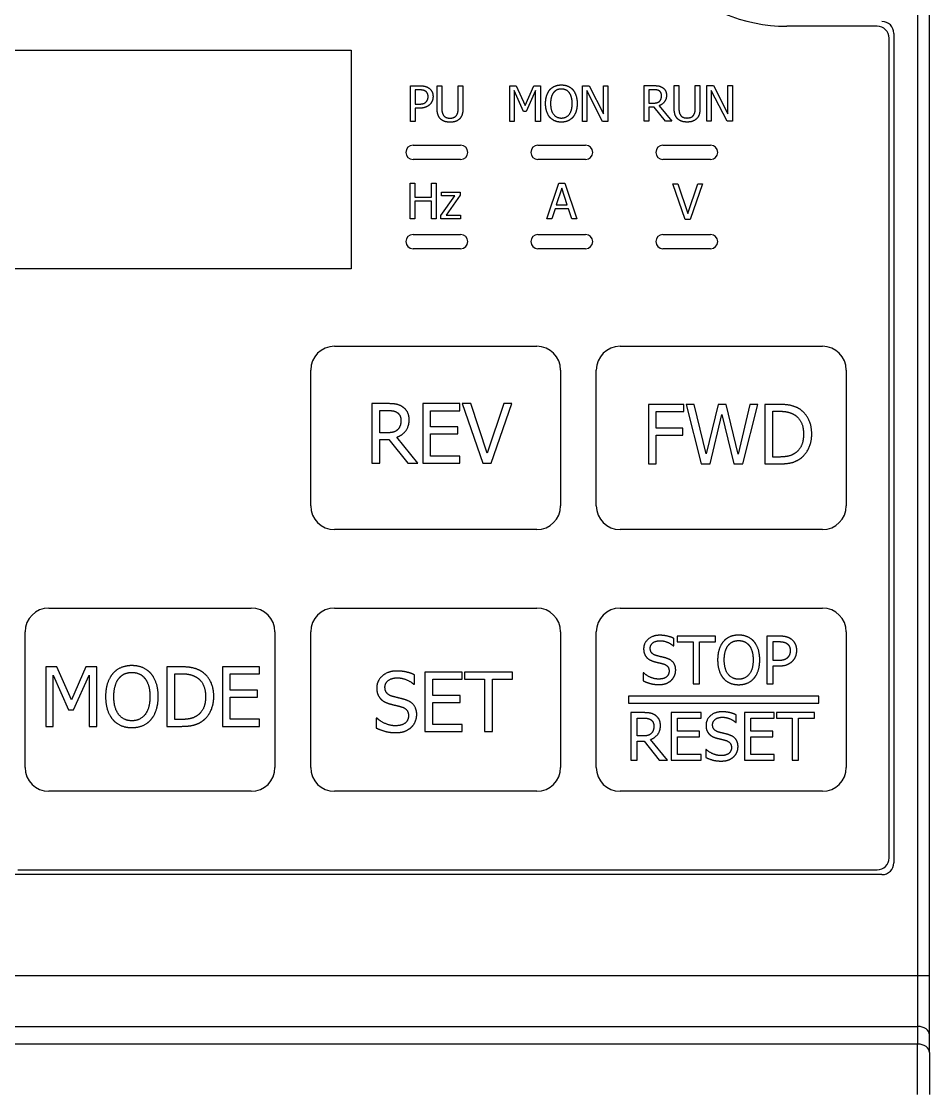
# Model space of a CAD drawing. Header units: millimetres. Extents: x -1721 to 4288, y -273 to 2028.
# Drawn here: x 552.7 to 583.22, y 406.22 to 442.29 of the extents above; entities that cross this region are included whole.
import ezdxf

# ---------------------------------------------------------------- set-up
doc = ezdxf.new("R2010")
doc.units = ezdxf.units.MM
doc.header["$LTSCALE"] = 5
doc.header["$MEASUREMENT"] = 0
doc.layers.add('圖框', color=7, linetype='CONTINUOUS')

msp = doc.modelspace()

# ---------------------------------------------------------------- linework, layer by layer
at = {"layer": '圖框'}
for p, q in [((582.823, 443.092), (582.823, 410.207)), ((583.223, 410.207), (583.223, 443.092)), ((581.463, 442.132), (578.423, 442.132)), ((581.863, 414.172), (581.863, 441.732)), ((582.023, 441.892), (582.023, 414.012)), ((533.383, 441.332), (563.783, 441.332)), ((563.783, 441.332), (563.783, 433.972)), ((565.776, 438.931), (565.776, 440.131)), ((565.776, 440.131), (566.078, 440.131)), ((566.672, 439.382), (566.672, 440.131)), ((566.672, 440.131), (566.831, 440.131)), ((566.831, 440.131), (566.831, 439.382)), ((567.381, 439.378), (567.381, 440.131)), ((567.381, 440.131), (567.54, 440.131)), ((567.54, 440.131), (567.54, 439.382)), ((569.114, 438.934), (569.114, 440.134)), ((569.114, 440.134), (569.332, 440.134)), ((569.332, 440.134), (569.632, 439.466)), ((569.632, 439.466), (569.921, 440.134)), ((569.921, 440.134), (570.143, 440.134)), ((570.143, 440.134), (570.143, 438.934)), ((571.554, 438.934), (571.554, 440.134)), ((571.554, 440.134), (571.781, 440.134)), ((571.781, 440.134), (572.264, 439.184)), ((572.264, 439.184), (572.264, 440.134)), ((572.264, 440.134), (572.413, 440.134)), ((572.413, 440.134), (572.413, 438.934)), ((573.63, 438.937), (573.63, 440.137)), ((573.63, 440.137), (573.94, 440.137)), ((574.64, 439.388), (574.64, 440.137)), ((574.64, 440.137), (574.799, 440.137)), ((574.799, 440.137), (574.799, 439.388)), ((575.349, 439.384), (575.349, 440.137)), ((575.349, 440.137), (575.508, 440.137)), ((575.508, 440.137), (575.508, 439.388)), ((575.737, 438.937), (575.737, 440.137)), ((575.737, 440.137), (575.963, 440.137)), ((575.963, 440.137), (576.447, 439.186)), ((576.447, 439.186), (576.447, 440.137)), ((576.447, 440.137), (576.595, 440.137)), ((576.595, 440.137), (576.595, 438.937)), ((566.068, 439.993), (565.936, 439.993)), ((565.936, 439.993), (565.936, 439.514)), ((569.573, 439.264), (569.263, 439.967)), ((569.263, 439.967), (569.263, 438.934)), ((569.984, 439.967), (569.671, 439.264)), ((569.984, 438.934), (569.984, 439.967)), ((572.234, 438.934), (571.703, 439.968)), ((571.703, 439.968), (571.703, 438.934)), ((573.948, 439.998), (573.79, 439.998)), ((573.79, 439.998), (573.79, 439.547)), ((576.417, 438.937), (575.886, 439.971)), ((575.886, 439.971), (575.886, 438.937)), ((565.936, 439.514), (566.045, 439.514)), ((573.79, 439.547), (573.93, 439.547)), ((573.973, 439.414), (573.79, 439.414)), ((573.79, 439.414), (573.79, 438.937)), ((574.352, 438.937), (573.973, 439.414)), ((574.132, 439.459), (574.559, 438.937)), ((566.071, 439.378), (565.936, 439.378)), ((565.936, 439.378), (565.936, 438.931)), ((569.671, 439.264), (569.573, 439.264)), ((565.936, 438.931), (565.776, 438.931)), ((569.263, 438.934), (569.114, 438.934)), ((570.143, 438.934), (569.984, 438.934)), ((571.703, 438.934), (571.554, 438.934)), ((572.413, 438.934), (572.234, 438.934)), ((573.79, 438.937), (573.63, 438.937)), ((574.559, 438.937), (574.352, 438.937)), ((575.886, 438.937), (575.737, 438.937)), ((576.595, 438.937), (576.417, 438.937)), ((565.863, 438.132), (567.463, 438.132)), ((570.063, 438.132), (571.663, 438.132)), ((574.263, 438.132), (575.863, 438.132)), ((567.463, 437.652), (565.863, 437.652)), ((571.663, 437.652), (570.063, 437.652)), ((575.863, 437.652), (574.263, 437.652)), ((565.767, 435.659), (565.767, 436.859)), ((565.767, 436.859), (565.926, 436.859)), ((565.926, 436.859), (565.926, 436.388)), ((566.479, 436.388), (566.479, 436.859)), ((566.479, 436.859), (566.638, 436.859)), ((566.638, 436.859), (566.638, 435.659)), ((566.819, 436.435), (566.819, 436.559)), ((566.819, 436.559), (567.452, 436.559)), ((567.452, 436.559), (567.452, 436.451)), ((570.364, 435.652), (570.769, 436.852)), ((570.863, 436.689), (570.678, 436.124)), ((570.769, 436.852), (570.965, 436.852)), ((571.049, 436.124), (570.863, 436.689)), ((570.965, 436.852), (571.37, 435.652)), ((575.008, 435.638), (574.595, 436.838)), ((574.595, 436.838), (574.766, 436.838)), ((574.766, 436.838), (575.098, 435.841)), ((575.098, 435.841), (575.431, 436.838)), ((575.593, 436.838), (575.18, 435.638)), ((575.431, 436.838), (575.593, 436.838)), ((565.926, 436.388), (566.479, 436.388)), ((566.479, 436.246), (565.926, 436.246)), ((565.926, 436.246), (565.926, 435.659)), ((566.479, 435.659), (566.479, 436.246)), ((566.8, 435.771), (567.27, 436.435)), ((567.27, 436.435), (566.819, 436.435)), ((567.452, 436.451), (566.98, 435.786)), ((566.98, 435.786), (567.461, 435.786)), ((567.461, 435.786), (567.461, 435.659)), ((570.635, 435.988), (570.526, 435.652)), ((571.093, 435.988), (570.635, 435.988)), ((570.678, 436.124), (571.049, 436.124)), ((571.202, 435.652), (571.093, 435.988)), ((565.926, 435.659), (565.767, 435.659)), ((566.638, 435.659), (566.479, 435.659)), ((566.8, 435.659), (566.8, 435.771)), ((567.461, 435.659), (566.8, 435.659)), ((570.526, 435.652), (570.364, 435.652)), ((571.37, 435.652), (571.202, 435.652)), ((575.18, 435.638), (575.008, 435.638)), ((565.863, 435.132), (567.463, 435.132)), ((570.063, 435.132), (571.663, 435.132)), ((574.263, 435.132), (575.863, 435.132)), ((567.463, 434.652), (565.863, 434.652)), ((571.663, 434.652), (570.063, 434.652)), ((575.863, 434.652), (574.263, 434.652)), ((563.783, 433.972), (533.383, 433.972)), ((563.223, 431.372), (570.023, 431.372)), ((572.823, 431.372), (579.623, 431.372)), ((562.423, 426.012), (562.423, 430.572)), ((570.823, 430.572), (570.823, 426.012)), ((572.023, 426.012), (572.023, 430.572)), ((580.423, 430.572), (580.423, 426.012)), ((564.482, 429.445), (564.482, 427.445)), ((564.997, 429.445), (564.482, 429.445)), ((567.44, 429.445), (566.188, 429.445)), ((566.188, 429.445), (566.188, 427.445)), ((567.44, 429.208), (567.44, 429.445)), ((567.517, 429.445), (568.206, 427.445)), ((567.803, 429.445), (567.517, 429.445)), ((568.357, 427.784), (567.803, 429.445)), ((568.911, 429.445), (568.357, 427.784)), ((568.493, 427.445), (569.182, 429.445)), ((569.182, 429.445), (568.911, 429.445)), ((573.773, 429.419), (573.773, 427.419)), ((574.969, 429.419), (573.773, 429.419)), ((574.969, 429.183), (574.969, 429.419)), ((575.04, 429.419), (575.551, 427.419)), ((575.314, 429.419), (575.04, 429.419)), ((575.716, 427.761), (575.314, 429.419)), ((576.115, 429.419), (575.716, 427.761)), ((576.385, 429.419), (576.115, 429.419)), ((576.787, 427.742), (576.385, 429.419)), ((577.188, 429.419), (576.787, 427.742)), ((576.946, 427.419), (577.449, 429.419)), ((577.449, 429.419), (577.188, 429.419)), ((577.687, 429.419), (577.687, 427.419)), ((578.142, 429.419), (577.687, 429.419)), ((564.747, 428.463), (564.747, 429.215)), ((564.747, 429.215), (565.012, 429.215)), ((566.454, 429.208), (567.44, 429.208)), ((566.454, 428.66), (566.454, 429.208)), ((574.039, 428.619), (574.039, 429.183)), ((574.039, 429.183), (574.969, 429.183)), ((575.846, 427.419), (576.241, 429.079)), ((576.241, 429.079), (576.648, 427.419)), ((577.953, 427.65), (577.953, 429.189)), ((577.953, 429.189), (578.155, 429.189)), ((567.373, 428.66), (566.454, 428.66)), ((567.373, 428.424), (567.373, 428.66)), ((574.93, 428.619), (574.039, 428.619)), ((574.93, 428.382), (574.93, 428.619)), ((564.981, 428.463), (564.747, 428.463)), ((564.747, 428.241), (565.052, 428.241)), ((564.747, 427.445), (564.747, 428.241)), ((565.052, 428.241), (565.684, 427.445)), ((566.03, 427.445), (565.318, 428.315)), ((566.454, 428.424), (567.373, 428.424)), ((566.454, 427.681), (566.454, 428.424)), ((574.039, 428.382), (574.93, 428.382)), ((574.039, 427.419), (574.039, 428.382)), ((567.44, 427.681), (566.454, 427.681)), ((567.44, 427.445), (567.44, 427.681)), ((578.155, 427.65), (577.953, 427.65)), ((564.482, 427.445), (564.747, 427.445)), ((565.684, 427.445), (566.03, 427.445)), ((566.188, 427.445), (567.44, 427.445)), ((568.206, 427.445), (568.493, 427.445)), ((573.773, 427.419), (574.039, 427.419)), ((575.551, 427.419), (575.846, 427.419)), ((576.648, 427.419), (576.946, 427.419)), ((577.687, 427.419), (578.147, 427.419)), ((570.023, 425.212), (563.223, 425.212)), ((579.623, 425.212), (572.823, 425.212)), ((553.623, 422.572), (560.423, 422.572)), ((563.223, 422.572), (570.023, 422.572)), ((572.823, 422.572), (579.623, 422.572)), ((552.823, 417.212), (552.823, 421.772)), ((561.223, 421.772), (561.223, 417.212)), ((562.423, 417.212), (562.423, 421.772)), ((570.823, 421.772), (570.823, 417.212)), ((572.023, 417.212), (572.023, 421.772)), ((580.423, 421.772), (580.423, 417.212)), ((574.628, 421.3), (574.628, 421.554)), ((574.744, 421.629), (574.744, 421.44)), ((576.03, 421.629), (574.744, 421.629)), ((574.744, 421.44), (575.28, 421.44)), ((575.28, 421.44), (575.28, 420.029)), ((575.493, 421.44), (576.03, 421.44)), ((575.493, 420.029), (575.493, 421.44)), ((576.03, 421.44), (576.03, 421.629)), ((577.749, 421.629), (577.749, 420.029)), ((578.151, 421.629), (577.749, 421.629)), ((577.962, 420.807), (577.962, 421.445)), ((577.962, 421.445), (578.138, 421.445)), ((574.613, 421.3), (574.628, 421.3)), ((578.107, 420.807), (577.962, 420.807)), ((577.962, 420.626), (578.142, 420.626)), ((577.962, 420.029), (577.962, 420.626)), ((553.524, 420.596), (553.524, 418.596)), ((553.887, 420.596), (553.524, 420.596)), ((553.772, 420.318), (554.289, 419.147)), ((553.772, 418.596), (553.772, 420.318)), ((554.386, 419.482), (553.887, 420.596)), ((554.869, 420.596), (554.386, 419.482)), ((554.451, 419.147), (554.973, 420.318)), ((555.239, 420.596), (554.869, 420.596)), ((554.973, 420.318), (554.973, 418.596)), ((555.239, 418.596), (555.239, 420.596)), ((557.59, 420.596), (557.59, 418.596)), ((558.046, 420.596), (557.59, 420.596)), ((557.856, 418.826), (557.856, 420.365)), ((557.856, 420.365), (558.059, 420.365)), ((560.707, 420.596), (559.456, 420.596)), ((559.456, 420.596), (559.456, 418.596)), ((559.722, 420.359), (560.707, 420.359)), ((559.722, 419.811), (559.722, 420.359)), ((560.707, 420.359), (560.707, 420.596)), ((565.91, 420.009), (565.91, 420.327)), ((567.51, 420.421), (566.259, 420.421)), ((566.259, 420.421), (566.259, 418.421)), ((567.51, 420.184), (567.51, 420.421)), ((567.597, 420.421), (567.597, 420.184)), ((569.205, 420.421), (567.597, 420.421)), ((569.205, 420.184), (569.205, 420.421)), ((573.603, 420.392), (573.603, 420.125)), ((573.618, 420.392), (573.603, 420.392)), ((565.891, 420.009), (565.91, 420.009)), ((566.524, 420.184), (567.51, 420.184)), ((566.524, 419.636), (566.524, 420.184)), ((567.597, 420.184), (568.268, 420.184)), ((568.268, 420.184), (568.268, 418.421)), ((568.534, 420.184), (569.205, 420.184)), ((568.534, 418.421), (568.534, 420.184)), ((575.28, 420.029), (575.493, 420.029)), ((577.749, 420.029), (577.962, 420.029)), ((560.641, 419.811), (559.722, 419.811)), ((559.722, 419.575), (560.641, 419.575)), ((559.722, 418.832), (559.722, 419.575)), ((560.641, 419.575), (560.641, 419.811)), ((567.443, 419.636), (566.524, 419.636)), ((567.443, 419.399), (567.443, 419.636)), ((573.105, 419.612), (573.105, 419.372)), ((579.505, 419.612), (573.105, 419.612)), ((579.505, 419.372), (579.505, 419.612)), ((566.524, 419.399), (567.443, 419.399)), ((566.524, 418.657), (566.524, 419.399)), ((573.105, 419.372), (579.505, 419.372)), ((554.289, 419.147), (554.451, 419.147)), ((558.059, 418.826), (557.856, 418.826)), ((560.707, 418.832), (559.722, 418.832)), ((560.707, 418.596), (560.707, 418.832)), ((564.628, 418.874), (564.628, 418.54)), ((564.647, 418.874), (564.628, 418.874)), ((573.178, 419.057), (573.178, 417.457)), ((573.59, 419.057), (573.178, 419.057)), ((573.391, 418.272), (573.391, 418.873)), ((573.391, 418.873), (573.602, 418.873)), ((575.544, 419.057), (574.543, 419.057)), ((574.543, 419.057), (574.543, 417.457)), ((574.756, 418.868), (575.544, 418.868)), ((574.756, 418.43), (574.756, 418.868)), ((575.544, 418.868), (575.544, 419.057)), ((576.724, 418.728), (576.724, 418.982)), ((578.004, 419.057), (577.003, 419.057)), ((577.003, 419.057), (577.003, 417.457)), ((577.216, 418.868), (578.004, 418.868)), ((577.216, 418.43), (577.216, 418.868)), ((578.004, 418.868), (578.004, 419.057)), ((578.074, 419.057), (578.074, 418.868)), ((579.36, 419.057), (578.074, 419.057)), ((578.074, 418.868), (578.611, 418.868)), ((578.611, 418.868), (578.611, 417.457)), ((578.823, 418.868), (579.36, 418.868)), ((578.823, 417.457), (578.823, 418.868)), ((579.36, 418.868), (579.36, 419.057)), ((553.524, 418.596), (553.772, 418.596)), ((554.973, 418.596), (555.239, 418.596)), ((557.59, 418.596), (558.051, 418.596)), ((559.456, 418.596), (560.707, 418.596)), ((567.51, 418.657), (566.524, 418.657)), ((567.51, 418.421), (567.51, 418.657)), ((576.709, 418.728), (576.724, 418.728)), ((566.259, 418.421), (567.51, 418.421)), ((568.268, 418.421), (568.534, 418.421)), ((573.577, 418.272), (573.391, 418.272)), ((574.416, 417.457), (573.847, 418.154)), ((575.491, 418.43), (574.756, 418.43)), ((574.756, 418.241), (575.491, 418.241)), ((574.756, 417.647), (574.756, 418.241)), ((575.491, 418.241), (575.491, 418.43)), ((577.951, 418.43), (577.216, 418.43)), ((577.216, 418.241), (577.951, 418.241)), ((577.216, 417.647), (577.216, 418.241)), ((577.951, 418.241), (577.951, 418.43)), ((573.391, 418.094), (573.634, 418.094)), ((573.391, 417.457), (573.391, 418.094)), ((573.634, 418.094), (574.14, 417.457)), ((575.699, 417.82), (575.699, 417.553)), ((575.714, 417.82), (575.699, 417.82)), ((573.178, 417.457), (573.391, 417.457)), ((574.14, 417.457), (574.416, 417.457)), ((574.543, 417.457), (575.544, 417.457)), ((575.544, 417.647), (574.756, 417.647)), ((575.544, 417.457), (575.544, 417.647)), ((577.003, 417.457), (578.004, 417.457)), ((578.004, 417.647), (577.216, 417.647)), ((578.004, 417.457), (578.004, 417.647)), ((578.611, 417.457), (578.823, 417.457)), ((560.423, 416.412), (553.623, 416.412)), ((570.023, 416.412), (563.223, 416.412)), ((579.623, 416.412), (572.823, 416.412)), ((552.583, 413.772), (581.463, 413.772)), ((581.623, 413.612), (552.423, 413.612)), ((582.823, 410.207), (529.223, 410.207)), ((582.823, 410.207), (582.823, 408.509)), ((583.223, 410.207), (582.823, 410.207)), ((583.223, 408.227), (583.223, 410.207)), ((529.223, 408.509), (582.823, 408.509)), ((582.823, 408.509), (582.823, 407.915)), ((583.223, 407.633), (583.223, 408.227)), ((582.823, 407.915), (529.223, 407.915)), ((582.823, 406.218), (582.823, 407.915)), ((583.223, 407.633), (583.223, 406.218))]:
    msp.add_line(p, q, dxfattribs=at)
for centre, radius, start, end in [((578.423, 447.492), 5.36, 180, 270), ((581.623, 441.892), 0.4, 0, 90), ((581.463, 441.732), 0.4, 0, 90), ((565.863, 437.892), 0.24, 90, 270), ((567.463, 437.892), 0.24, 270, 90), ((570.063, 437.892), 0.24, 90, 270), ((571.663, 437.892), 0.24, 270, 90), ((574.263, 437.892), 0.24, 90, 270), ((575.863, 437.892), 0.24, 270, 90), ((565.863, 434.892), 0.24, 90, 270), ((567.463, 434.892), 0.24, 270, 90), ((570.063, 434.892), 0.24, 90, 270), ((571.663, 434.892), 0.24, 270, 90), ((574.263, 434.892), 0.24, 90, 270), ((575.863, 434.892), 0.24, 270, 90), ((563.223, 430.572), 0.8, 90, 180), ((570.023, 430.572), 0.8, 0, 90), ((572.823, 430.572), 0.8, 90, 180), ((579.623, 430.572), 0.8, 0, 90), ((563.223, 426.012), 0.8, 180, 270), ((570.023, 426.012), 0.8, 270, 0), ((572.823, 426.012), 0.8, 180, 270), ((579.623, 426.012), 0.8, 270, 0), ((553.623, 421.772), 0.8, 90, 180), ((560.423, 421.772), 0.8, 0, 90), ((563.223, 421.772), 0.8, 90, 180), ((570.023, 421.772), 0.8, 0, 90), ((572.823, 421.772), 0.8, 90, 180), ((579.623, 421.772), 0.8, 0, 90), ((553.623, 417.212), 0.8, 180, 270), ((560.423, 417.212), 0.8, 270, 0), ((563.223, 417.212), 0.8, 180, 270), ((570.023, 417.212), 0.8, 270, 0), ((572.823, 417.212), 0.8, 180, 270), ((579.623, 417.212), 0.8, 270, 0), ((581.463, 414.172), 0.4, 270, 0), ((581.623, 414.012), 0.4, 270, 0)]:
    msp.add_arc(centre, radius, start, end, dxfattribs=at)
for centre in [(582.823, 408.227), (582.823, 407.633)]:
    msp.add_ellipse(centre, major_axis=(0.4, 0), ratio=0.707107, start_param=0, end_param=1.570796, dxfattribs=at)
for points in [[(566.078, 440.131), (566.185, 440.131), (566.335, 440.096), (566.392, 440.056)], [(570.462, 439.997), (570.532, 440.076), (570.728, 440.159), (570.848, 440.159)], [(570.848, 440.159), (570.971, 440.159), (571.167, 440.073), (571.235, 439.997)], [(573.94, 440.137), (574.043, 440.137), (574.182, 440.114), (574.245, 440.073)], [(566.282, 439.947), (566.244, 439.972), (566.143, 439.993), (566.068, 439.993)], [(566.369, 439.764), (566.369, 439.827), (566.326, 439.918), (566.282, 439.947)], [(566.3, 439.586), (566.336, 439.622), (566.369, 439.707), (566.369, 439.764)], [(566.392, 440.056), (566.459, 440.01), (566.535, 439.869), (566.535, 439.769)], [(566.535, 439.769), (566.535, 439.691), (566.479, 439.551), (566.43, 439.503)], [(570.318, 439.534), (570.318, 439.684), (570.393, 439.914), (570.462, 439.997)], [(570.583, 439.896), (570.535, 439.835), (570.485, 439.65), (570.485, 439.534)], [(570.849, 440.021), (570.763, 440.021), (570.632, 439.961), (570.583, 439.896)], [(571.115, 439.896), (571.067, 439.959), (570.933, 440.021), (570.849, 440.021)], [(571.213, 439.534), (571.213, 439.652), (571.161, 439.836), (571.115, 439.896)], [(571.235, 439.997), (571.303, 439.917), (571.379, 439.683), (571.379, 439.534)], [(574.139, 439.958), (574.105, 439.98), (574.015, 439.998), (573.948, 439.998)], [(574.381, 439.811), (574.381, 439.68), (574.247, 439.502), (574.132, 439.459)], [(574.215, 439.798), (574.215, 439.851), (574.178, 439.931), (574.139, 439.958)], [(574.147, 439.609), (574.182, 439.643), (574.215, 439.736), (574.215, 439.798)], [(574.245, 440.073), (574.308, 440.033), (574.381, 439.905), (574.381, 439.811)], [(566.045, 439.514), (566.142, 439.514), (566.262, 439.546), (566.3, 439.586)], [(566.43, 439.503), (566.368, 439.442), (566.199, 439.378), (566.071, 439.378)], [(570.461, 439.072), (570.392, 439.152), (570.318, 439.386), (570.318, 439.534)], [(570.485, 439.534), (570.485, 439.297), (570.683, 439.046), (570.849, 439.046)], [(570.849, 439.046), (571.016, 439.046), (571.213, 439.297), (571.213, 439.534)], [(571.379, 439.534), (571.379, 439.388), (571.305, 439.152), (571.235, 439.072)], [(573.93, 439.547), (573.999, 439.547), (574.109, 439.572), (574.147, 439.609)], [(574.755, 439.022), (574.691, 439.084), (574.64, 439.259), (574.64, 439.388)], [(574.799, 439.388), (574.799, 439.304), (574.821, 439.191), (574.851, 439.146)], [(575.297, 439.146), (575.327, 439.191), (575.349, 439.303), (575.349, 439.384)], [(575.508, 439.388), (575.508, 439.262), (575.458, 439.083), (575.393, 439.022)], [(566.787, 439.017), (566.723, 439.079), (566.672, 439.254), (566.672, 439.382)], [(566.831, 439.382), (566.831, 439.299), (566.853, 439.186), (566.883, 439.14)], [(566.883, 439.14), (566.915, 439.091), (567.026, 439.042), (567.106, 439.042)], [(567.106, 439.042), (567.181, 439.042), (567.297, 439.091), (567.329, 439.14)], [(567.329, 439.14), (567.359, 439.186), (567.381, 439.298), (567.381, 439.378)], [(567.54, 439.382), (567.54, 439.257), (567.49, 439.078), (567.426, 439.017)], [(570.848, 438.908), (570.727, 438.908), (570.532, 438.991), (570.461, 439.072)], [(571.235, 439.072), (571.161, 438.988), (570.966, 438.908), (570.848, 438.908)], [(575.074, 438.911), (574.968, 438.911), (574.81, 438.967), (574.755, 439.022)], [(574.851, 439.146), (574.883, 439.097), (574.994, 439.047), (575.074, 439.047)], [(575.074, 439.047), (575.148, 439.047), (575.265, 439.097), (575.297, 439.146)], [(575.393, 439.022), (575.336, 438.966), (575.184, 438.911), (575.074, 438.911)], [(567.106, 438.906), (567, 438.906), (566.842, 438.961), (566.787, 439.017)], [(567.426, 439.017), (567.368, 438.96), (567.217, 438.906), (567.106, 438.906)], [(565.506, 429.339), (565.401, 429.408), (565.169, 429.445), (564.997, 429.445)], [(565.733, 428.902), (565.733, 429.059), (565.611, 429.271), (565.506, 429.339)], [(578.859, 429.261), (578.745, 429.335), (578.424, 429.419), (578.142, 429.419)], [(565.012, 429.215), (565.122, 429.215), (565.273, 429.184), (565.329, 429.147)], [(565.329, 429.147), (565.394, 429.103), (565.456, 428.968), (565.456, 428.881)], [(578.155, 429.189), (578.335, 429.189), (578.577, 429.133), (578.684, 429.069)], [(578.684, 429.069), (578.834, 428.977), (578.987, 428.651), (578.987, 428.421)], [(579.264, 428.418), (579.264, 428.71), (579.052, 429.133), (578.859, 429.261)], [(565.342, 428.566), (565.279, 428.503), (565.096, 428.463), (564.981, 428.463)], [(565.318, 428.315), (565.509, 428.386), (565.733, 428.683), (565.733, 428.902)], [(565.456, 428.881), (565.456, 428.777), (565.401, 428.621), (565.342, 428.566)], [(578.987, 428.421), (578.987, 428.188), (578.847, 427.877), (578.708, 427.783)], [(578.855, 427.58), (579.042, 427.703), (579.264, 428.144), (579.264, 428.418)], [(578.147, 427.419), (578.39, 427.419), (578.703, 427.484), (578.855, 427.58)], [(578.708, 427.783), (578.599, 427.706), (578.332, 427.65), (578.155, 427.65)], [(574.152, 421.658), (573.918, 421.658), (573.614, 421.395), (573.614, 421.2)], [(573.836, 421.222), (573.836, 421.335), (574.019, 421.474), (574.167, 421.474)], [(574.628, 421.554), (574.526, 421.605), (574.287, 421.658), (574.152, 421.658)], [(574.167, 421.474), (574.298, 421.474), (574.536, 421.37), (574.613, 421.3)], [(576.293, 421.446), (576.201, 421.336), (576.101, 421.03), (576.101, 420.829)], [(576.808, 421.663), (576.647, 421.663), (576.386, 421.553), (576.293, 421.446)], [(576.454, 421.313), (576.52, 421.399), (576.694, 421.479), (576.809, 421.479)], [(577.324, 421.446), (577.233, 421.549), (576.971, 421.663), (576.808, 421.663)], [(576.809, 421.479), (576.921, 421.479), (577.1, 421.396), (577.163, 421.313)], [(577.516, 420.829), (577.516, 421.029), (577.415, 421.34), (577.324, 421.446)], [(578.138, 421.445), (578.238, 421.445), (578.373, 421.418), (578.423, 421.384)], [(578.57, 421.529), (578.493, 421.583), (578.294, 421.629), (578.151, 421.629)], [(578.423, 421.384), (578.482, 421.345), (578.539, 421.223), (578.539, 421.14)], [(578.761, 421.147), (578.761, 421.281), (578.659, 421.469), (578.57, 421.529)], [(573.614, 421.2), (573.614, 421.107), (573.669, 420.964), (573.718, 420.911)], [(574.045, 420.973), (573.944, 421), (573.836, 421.121), (573.836, 421.222)], [(576.323, 420.829), (576.323, 420.985), (576.39, 421.231), (576.454, 421.313)], [(577.163, 421.313), (577.225, 421.233), (577.294, 420.987), (577.294, 420.829)], [(578.539, 421.14), (578.539, 421.064), (578.496, 420.951), (578.448, 420.903)], [(578.62, 420.792), (578.687, 420.857), (578.761, 421.043), (578.761, 421.147)], [(556.414, 420.638), (556.213, 420.638), (555.887, 420.5), (555.77, 420.367)], [(557.059, 420.367), (556.945, 420.495), (556.618, 420.638), (556.414, 420.638)], [(573.718, 420.911), (573.769, 420.858), (573.9, 420.792), (573.983, 420.77)], [(573.983, 420.77), (574.075, 420.746), (574.198, 420.718), (574.272, 420.697)], [(574.373, 420.889), (574.308, 420.908), (574.112, 420.955), (574.045, 420.973)], [(574.272, 420.697), (574.374, 420.667), (574.469, 420.548), (574.469, 420.452)], [(574.691, 420.486), (574.691, 420.635), (574.538, 420.838), (574.373, 420.889)], [(576.101, 420.829), (576.101, 420.632), (576.2, 420.32), (576.292, 420.213)], [(576.809, 420.18), (576.587, 420.18), (576.323, 420.514), (576.323, 420.829)], [(577.294, 420.829), (577.294, 420.514), (577.031, 420.18), (576.809, 420.18)], [(577.324, 420.213), (577.417, 420.32), (577.516, 420.635), (577.516, 420.829)], [(578.448, 420.903), (578.396, 420.849), (578.237, 420.807), (578.107, 420.807)], [(578.142, 420.626), (578.313, 420.626), (578.538, 420.71), (578.62, 420.792)], [(555.77, 420.367), (555.655, 420.229), (555.53, 419.847), (555.53, 419.596)], [(555.971, 420.2), (556.054, 420.307), (556.271, 420.408), (556.415, 420.408)], [(556.415, 420.408), (556.555, 420.408), (556.778, 420.304), (556.858, 420.2)], [(557.299, 419.596), (557.299, 419.845), (557.172, 420.234), (557.059, 420.367)], [(558.762, 420.437), (558.649, 420.511), (558.328, 420.596), (558.046, 420.596)], [(558.059, 420.365), (558.239, 420.365), (558.48, 420.309), (558.587, 420.246)], [(559.167, 419.594), (559.167, 419.886), (558.955, 420.309), (558.762, 420.437)], [(565.315, 420.456), (565.022, 420.456), (564.643, 420.127), (564.643, 419.884)], [(565.91, 420.327), (565.782, 420.39), (565.484, 420.456), (565.315, 420.456)], [(574.112, 420.185), (573.989, 420.185), (573.723, 420.294), (573.618, 420.392)], [(574.469, 420.452), (574.469, 420.331), (574.289, 420.185), (574.112, 420.185)], [(574.545, 420.146), (574.614, 420.21), (574.691, 420.391), (574.691, 420.486)], [(555.807, 419.596), (555.807, 419.79), (555.892, 420.098), (555.971, 420.2)], [(556.858, 420.2), (556.936, 420.1), (557.021, 419.793), (557.021, 419.596)], [(558.587, 420.246), (558.738, 420.153), (558.89, 419.827), (558.89, 419.597)], [(564.92, 419.912), (564.92, 420.053), (565.148, 420.226), (565.333, 420.226)], [(565.181, 419.6), (565.054, 419.634), (564.92, 419.785), (564.92, 419.912)], [(565.333, 420.226), (565.497, 420.226), (565.795, 420.096), (565.891, 420.009)], [(573.603, 420.125), (573.71, 420.073), (573.954, 420.001), (574.128, 420.001)], [(574.128, 420.001), (574.274, 420.001), (574.469, 420.076), (574.545, 420.146)], [(576.292, 420.213), (576.386, 420.106), (576.646, 419.996), (576.808, 419.996)], [(576.808, 419.996), (576.965, 419.996), (577.225, 420.102), (577.324, 420.213)], [(555.53, 419.596), (555.53, 419.349), (555.654, 418.959), (555.769, 418.826)], [(556.415, 418.784), (556.138, 418.784), (555.807, 419.202), (555.807, 419.596)], [(557.021, 419.596), (557.021, 419.202), (556.692, 418.784), (556.415, 418.784)], [(557.059, 418.826), (557.175, 418.959), (557.299, 419.353), (557.299, 419.596)], [(558.89, 419.597), (558.89, 419.364), (558.751, 419.053), (558.611, 418.959)], [(558.759, 418.756), (558.945, 418.879), (559.167, 419.32), (559.167, 419.594)], [(564.643, 419.884), (564.643, 419.767), (564.711, 419.589), (564.772, 419.523)], [(565.591, 419.495), (565.51, 419.519), (565.265, 419.578), (565.181, 419.6)], [(564.772, 419.523), (564.835, 419.456), (564.999, 419.374), (565.103, 419.346)], [(565.103, 419.346), (565.218, 419.317), (565.372, 419.281), (565.464, 419.255)], [(565.464, 419.255), (565.592, 419.218), (565.711, 419.069), (565.711, 418.949)], [(565.988, 418.991), (565.988, 419.177), (565.797, 419.432), (565.591, 419.495)], [(555.769, 418.826), (555.887, 418.691), (556.211, 418.554), (556.414, 418.554)], [(556.414, 418.554), (556.61, 418.554), (556.936, 418.686), (557.059, 418.826)], [(558.611, 418.959), (558.503, 418.883), (558.235, 418.826), (558.059, 418.826)], [(565.265, 418.615), (565.111, 418.615), (564.779, 418.751), (564.647, 418.874)], [(565.711, 418.949), (565.711, 418.798), (565.485, 418.615), (565.265, 418.615)], [(565.806, 418.566), (565.892, 418.646), (565.988, 418.873), (565.988, 418.991)], [(573.997, 418.973), (573.913, 419.028), (573.728, 419.057), (573.59, 419.057)], [(573.602, 418.873), (573.69, 418.873), (573.811, 418.849), (573.856, 418.819)], [(574.179, 418.623), (574.179, 418.749), (574.082, 418.919), (573.997, 418.973)], [(576.248, 419.086), (576.014, 419.086), (575.71, 418.823), (575.71, 418.628)], [(575.932, 418.65), (575.932, 418.763), (576.115, 418.902), (576.263, 418.902)], [(576.724, 418.982), (576.622, 419.033), (576.383, 419.086), (576.248, 419.086)], [(576.263, 418.902), (576.394, 418.902), (576.632, 418.798), (576.709, 418.728)], [(558.051, 418.596), (558.294, 418.596), (558.607, 418.66), (558.759, 418.756)], [(564.628, 418.54), (564.763, 418.476), (565.067, 418.385), (565.284, 418.385)], [(565.284, 418.385), (565.468, 418.385), (565.711, 418.479), (565.806, 418.566)], [(573.847, 418.154), (574, 418.211), (574.179, 418.448), (574.179, 418.623)], [(573.856, 418.819), (573.908, 418.784), (573.957, 418.676), (573.957, 418.606)], [(573.957, 418.606), (573.957, 418.523), (573.913, 418.399), (573.866, 418.355)], [(575.71, 418.628), (575.71, 418.535), (575.765, 418.392), (575.814, 418.339)], [(576.141, 418.401), (576.04, 418.429), (575.932, 418.549), (575.932, 418.65)], [(573.866, 418.355), (573.816, 418.304), (573.669, 418.272), (573.577, 418.272)], [(575.814, 418.339), (575.865, 418.286), (575.995, 418.22), (576.078, 418.198)], [(576.078, 418.198), (576.171, 418.174), (576.294, 418.146), (576.368, 418.125)], [(576.469, 418.317), (576.404, 418.336), (576.208, 418.383), (576.141, 418.401)], [(576.368, 418.125), (576.47, 418.095), (576.565, 417.976), (576.565, 417.88)], [(576.786, 417.914), (576.786, 418.063), (576.633, 418.266), (576.469, 418.317)], [(576.208, 417.613), (576.085, 417.613), (575.819, 417.722), (575.714, 417.82)], [(576.565, 417.88), (576.565, 417.759), (576.384, 417.613), (576.208, 417.613)], [(576.641, 417.574), (576.71, 417.638), (576.786, 417.819), (576.786, 417.914)], [(575.699, 417.553), (575.806, 417.501), (576.05, 417.429), (576.224, 417.429)], [(576.224, 417.429), (576.37, 417.429), (576.565, 417.504), (576.641, 417.574)]]:
    msp.add_open_spline(points, degree=2, dxfattribs=at)

doc.saveas('drawing.dxf')
